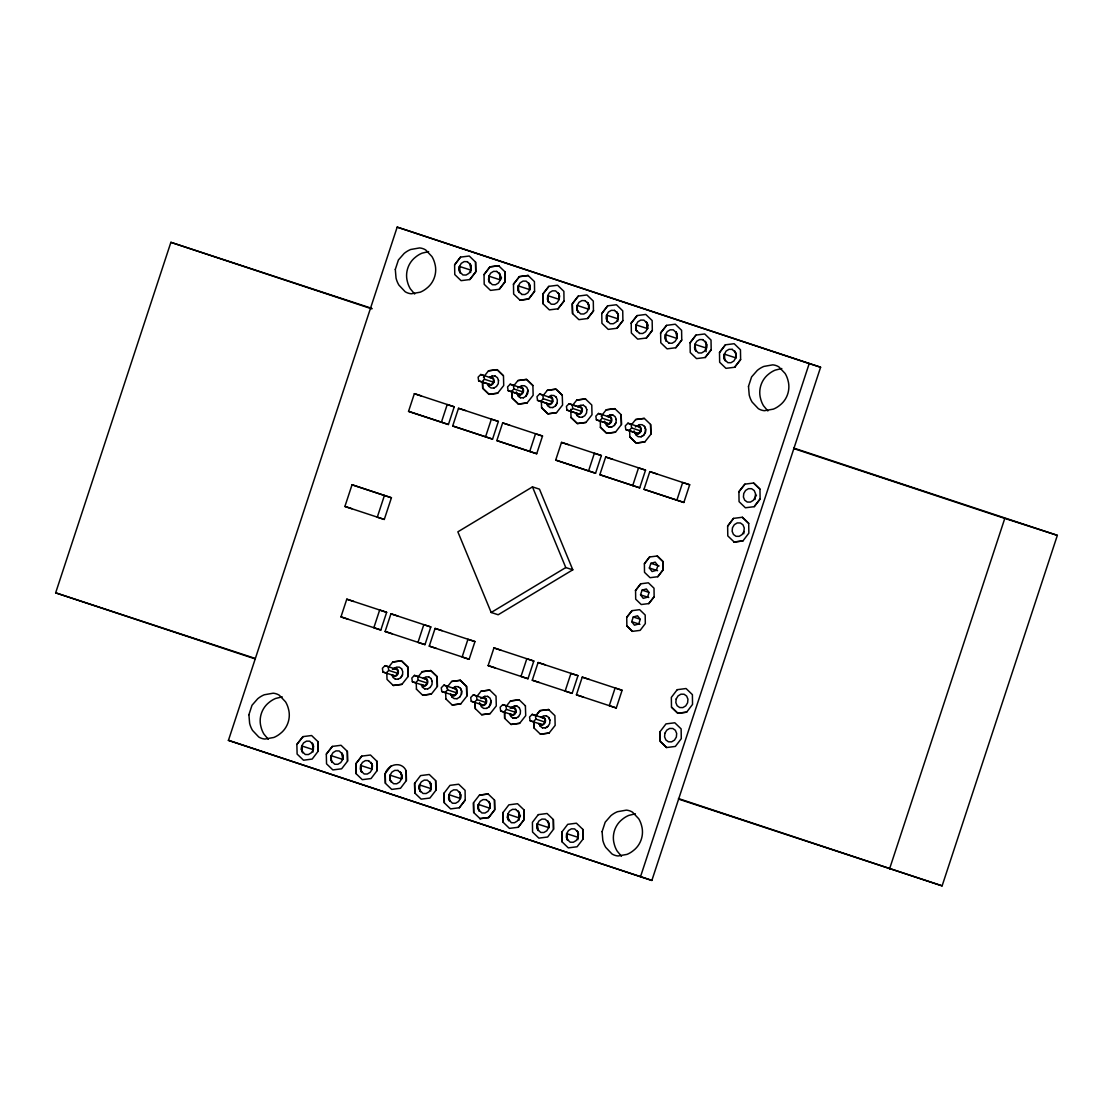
<?xml version="1.0" encoding="UTF-8"?>
<svg xmlns="http://www.w3.org/2000/svg" width="1113" height="1113" viewBox="0 0 1113 1113"><rect width="100%" height="100%" fill="white"/><g stroke="black" fill="none" stroke-linecap="round" stroke-linejoin="round"><path stroke-width="1.5" d="M507.862 814.187L508.738 820.865L507.445 817.735L507.862 814.187L519.298 817.972L519.534 814.354L518.241 811.224L519.534 814.354L519.215 817.944L517.35 821.018L514.456 822.757L511.298 822.702L507.445 817.735L507.765 814.16L509.629 811.085L512.523 809.332L515.764 809.415M548.737 827.71L548.973 824.107L547.679 820.977L548.973 824.107L548.639 827.682L546.789 830.757L543.881 832.51L540.737 832.454L537.412 829.185L537.203 823.898L539.068 820.824L541.961 819.085L545.203 819.168L548.598 822.451L548.639 827.682M578.162 837.463L578.398 833.846L577.104 830.715L578.398 833.846L578.078 837.435L576.214 840.51L573.32 842.249L570.162 842.193L566.851 838.938L566.628 833.637L568.493 830.562L571.386 828.823L574.628 828.907L578.037 832.19L578.078 837.435M706.129 351.694A7.012 6.024 -72.1 0 1 706.463 348.119L706.63 344.585L705.336 341.454L706.63 344.585L706.296 348.16L704.446 351.249L701.552 352.988L698.394 352.932L695.069 349.663L694.86 344.376L696.724 341.301L699.618 339.562L702.86 339.646M432.178 681.365L431.969 684.62L430.202 687.361M459.641 697.1L461.408 694.359L461.603 691.103L460.448 688.293L458.139 686.638M461.408 694.359L461.7 691.131L460.532 688.321M498.471 380.465L498.262 383.721L496.495 386.461L493.894 388.034M487.564 696.376L489.97 698.06L491.125 700.884L489.164 706.866L486.464 708.411M491.125 700.884L490.833 704.112L489.066 706.838M521.594 385.696L524.515 385.766L526.825 387.421L527.993 390.246L525.934 396.2M527.993 390.246L527.701 393.473L526.018 396.228L523.333 397.772M586.76 409.695L586.565 412.951L584.798 415.692L582.182 417.264M616.199 419.448L615.99 422.703L614.32 425.472L611.621 427.016L608.783 426.961L606.474 425.305M301.748 745.947L301.414 749.522L302.708 752.652L301.414 749.522L301.748 745.947L303.612 742.872L306.506 741.133L309.664 741.175L313.156 744.5L313.282 749.759L311.334 752.805L308.44 754.544L305.282 754.503L301.957 751.233L301.832 745.974L313.351 749.675A7.012 6.038 -72.1 0 0 312.948 752.082M331.187 755.685L330.853 759.275L332.147 762.405L330.853 759.275L331.187 755.685L333.037 752.611L335.931 750.872L339.173 750.955L342.581 754.238L342.957 755.894L342.707 759.511L340.759 762.558L337.865 764.297L334.707 764.241L331.396 760.986L331.271 755.713L342.776 759.414L341.649 752.764L342.957 755.894L342.623 759.469M372.048 769.222L372.382 765.633L371.088 762.502L372.382 765.633L372.145 769.25L370.198 772.297L367.29 774.036L364.146 773.98L360.821 770.725L360.612 765.438L362.476 762.363L365.37 760.61L368.612 760.694M470.604 272.56A7.012 6.024 -72.1 0 1 471.008 270.167L459.405 266.424L459.627 271.711L460.379 273.13L459.071 270L459.488 266.452L461.269 263.35L464.163 261.611L467.404 261.68M501.532 277.735A7.012 6.038 -72.1 0 0 500.433 279.906L488.844 276.163L489.052 281.464L489.803 282.883L488.51 279.753L488.927 276.191L490.694 273.088L493.588 271.349L496.829 271.433M460.351 798.452L460.671 794.877L459.377 791.746L460.671 794.877L460.434 798.48L458.486 801.527L455.593 803.266L452.435 803.224L449.123 799.955L448.901 794.668L450.765 791.593L453.659 789.854L456.9 789.924L460.309 793.221L460.434 798.48L448.998 794.696L448.581 798.244L449.875 801.374L448.998 794.696M521.802 294.472L524.96 294.514L527.854 292.775L529.705 289.7L529.677 284.469L526.185 281.144L523.027 281.088L520.133 282.841L518.268 285.916L518.477 291.203L519.228 292.622L517.935 289.491L518.352 285.944L518.477 291.203L521.886 294.5M478.423 804.435L478.548 809.708L481.873 812.963L485.018 813.019L487.925 811.28L489.776 808.191L490.11 804.616L488.816 801.485L490.11 804.616L489.873 808.233L478.423 804.435L478.006 807.996L479.3 811.127L478.006 807.996L478.423 804.435L480.204 801.332L483.098 799.593L486.339 799.677M547.707 295.655L559.296 299.397L559.102 294.208L555.61 290.896L552.451 290.841L549.558 292.58L547.707 295.655L547.916 300.941L548.667 302.374L547.373 299.244L547.791 295.682L547.916 300.941L551.227 304.211L554.385 304.266L557.279 302.527L559.143 299.439L559.477 295.863L558.183 292.733L559.477 295.863L559.143 299.439M577.216 305.435L577.341 310.694L580.666 313.949L583.824 314.005L586.718 312.266L588.568 309.191L588.902 305.602L587.608 302.472L588.902 305.602L588.666 309.219L577.132 305.407L576.798 308.983L578.092 312.113L576.798 308.983L577.216 305.435L578.997 302.319L581.89 300.58L585.132 300.663M617.771 321.281A7.012 6.024 -72.1 0 1 618.174 318.888L606.571 315.146L606.78 320.433L607.531 321.852L606.237 318.721L606.655 315.174L608.421 312.071L611.315 310.332L614.557 310.402M639.53 333.441L642.688 333.497L645.582 331.757L647.432 328.683L647.404 323.438L643.912 320.127L640.754 320.071L637.86 321.81L635.996 324.885L636.205 330.185L636.956 331.604L635.662 328.474L636.08 324.913L636.205 330.185L639.613 333.469M668.955 343.194L672.113 343.235L675.007 341.496L676.954 338.449L676.829 333.19L673.337 329.865L670.179 329.81L667.285 331.563L665.435 334.637L665.644 339.924L666.395 341.343L665.101 338.213L665.518 334.665L665.644 339.924L669.052 343.221M676.871 338.422L677.205 334.832L675.911 331.716L676.954 338.449L665.435 334.637M735.888 357.857L724.299 354.129L724.507 359.416L725.259 360.835L723.965 357.704L724.382 354.157L726.149 351.04L729.043 349.301L732.284 349.385M743.734 533.823L744.249 527.952L742.955 524.821L740.395 522.971L737.237 522.929L734.343 524.668L732.479 527.743L732.145 531.318L733.439 534.449L736.013 536.299L739.171 536.341L742.065 534.602L743.915 531.527M755.004 499.57L755.518 493.685L754.224 490.569L751.651 488.718L748.493 488.663L745.599 490.416L743.748 493.49L743.414 497.066L744.708 500.196L747.268 502.046L750.426 502.088L753.32 500.349L756.464 495.132M360.695 765.466L360.278 769.013L361.572 772.144L360.695 765.466L372.215 769.166L372.02 763.991L368.528 760.666M401.64 778.905L390.134 775.205L390.26 780.463L391.011 781.883L389.717 778.766L390.051 775.177L391.901 772.102L394.795 770.363L398.037 770.446M419.559 784.943L419.142 788.505L420.436 791.635L419.142 788.505L419.476 784.915L421.34 781.841L424.234 780.102L427.378 780.157L430.884 783.469L431.009 788.741L429.062 791.788L426.154 793.527L423.01 793.472L419.684 790.216L419.559 784.943L431.079 788.658A7.012 6.038 -72.1 0 0 430.675 791.051M537.287 823.926L536.869 827.488L538.163 830.604L537.287 823.926L548.806 827.627M694.943 344.404L694.526 347.966L695.82 351.096L694.943 344.404L706.463 348.119L706.268 342.929L702.776 339.618M255.044 658.854L55.65 592.839L170.887 242.328L371.77 308.371M228.443 740.354L397.174 227.135L408.568 230.808L820.601 367.234L651.87 880.439L228.443 740.354L651.87 880.439M384.291 519.437L344.905 506.457L352.042 484.767L391.428 497.748L384.291 519.437L377.279 517.183L384.416 495.48L391.428 497.748M346.783 599.184L386.656 612.317L380.841 630.014L340.968 616.88L346.783 599.184L353.795 601.437M414.356 393.668L454.229 406.815L448.414 424.512L408.541 411.365L414.356 393.668L421.368 395.936M441.402 422.244L447.217 404.548L454.229 406.815M390.941 613.806L430.814 626.939L424.985 644.636L385.112 631.502L390.941 613.806L397.939 616.059M458.5 408.29L498.374 421.424L492.558 439.12L452.685 425.987L458.5 408.29L465.512 410.544M485.546 436.866L491.362 419.17L498.374 421.424M435.086 628.414L474.959 641.561L469.143 659.258L429.256 646.11L435.086 628.414L442.084 630.668M502.645 422.912L542.518 436.046L536.703 453.742L496.829 440.595L502.645 422.912L509.657 425.166M529.705 451.488L535.52 433.792L542.518 436.046M493.949 647.905L533.823 661.039L527.993 678.735L488.12 665.602L493.949 647.905L500.947 650.159M561.509 442.39L601.382 455.537L595.566 473.234L555.693 460.086L561.509 442.39L568.52 444.657M588.554 470.966L594.384 453.269L601.382 455.537M538.094 662.527L577.967 675.661L572.152 693.357L532.278 680.224L538.094 662.527L545.106 664.781M605.667 457.012L645.54 470.145L639.711 487.842L599.837 474.708L605.667 457.012L612.665 459.266M632.713 485.588L638.528 467.891L645.54 470.145M582.238 677.135L622.111 690.283L616.296 707.979L576.423 694.832L582.238 677.135L589.25 679.389M649.811 471.634L689.684 484.767L683.869 502.464L643.996 489.317L649.811 471.634L656.823 473.888M631.725 621.68L633.255 616.992L637.526 615.795L640.253 619.301L638.709 623.99L634.438 625.186L631.725 621.68L639.919 624.323M640.545 594.857L642.076 590.154L646.347 588.972L649.074 592.478L647.529 597.166L643.258 598.363L640.545 594.857L648.74 597.486M649.366 568.02L650.896 563.331L655.167 562.135L657.894 565.641L656.35 570.329L652.079 571.526L649.366 568.02L657.56 570.663M676.857 500.21L682.672 482.513L689.684 484.767M640.49 876.766L809.221 363.561L820.601 367.234M889.551 868.919L1004.789 518.408L1057.35 535.353L942.113 885.865L678.624 799.092M555.359 405.953L557.043 403.184M400.777 677.608L402.447 674.84M614.223 425.444L615.906 422.676M518.505 716.591L520.272 713.85L520.467 710.595L519.312 707.771M542.49 727.846L545.412 727.93L548.027 726.358L549.697 723.589L549.905 720.334L548.737 717.523M454.619 264.838L460.504 257.117L469.269 256.018L475.571 262.112L475.808 271.85L469.839 279.544L461.074 280.657L454.772 274.563L454.619 264.838L460.504 257.117M498.61 265.729L505.01 271.85L505.246 281.603L499.278 289.297L490.499 290.396L484.197 284.302L484.044 274.577L489.929 266.856L498.707 265.757L489.929 266.856M484.044 274.577L490.012 266.883M519.368 276.608L513.385 284.302L519.451 276.636L528.132 275.495L519.451 276.636M513.483 284.33L513.636 294.041L520.021 300.176L528.619 299.007L534.588 291.314L534.435 281.603L528.049 275.468M520.021 300.176L528.703 299.035L534.588 291.314M558.142 308.774L549.363 309.887L543.061 303.793L542.824 294.041L548.792 286.347L557.571 285.248L563.874 291.342L564.027 301.067L558.044 308.746L564.027 301.067M543.144 303.821L542.907 294.069L548.876 286.375M483.418 377.196L488.496 370.81L497.163 369.683L503.479 375.777L503.716 385.529L497.65 393.195L488.969 394.322L482.666 388.228L482.499 381.731L482.75 388.256L489.052 394.35M593.452 310.805L593.299 301.08L586.913 294.959L578.231 296.1L572.249 303.779L572.499 313.532L578.885 319.654L587.567 318.527L593.535 310.833L587.567 318.527M578.315 296.128L572.346 303.821L572.583 313.56M513.844 385.654L517.921 380.563L526.519 379.394L532.904 385.515L533.141 395.268L527.089 402.934L518.408 404.075L512.091 397.967L511.938 391.47L512.189 398.009L518.491 404.089M601.771 313.56L607.656 305.838L616.435 304.739L622.737 310.833L622.89 320.544L617.005 328.265L608.227 329.378L601.924 323.285L601.771 313.56L607.656 305.838M543.283 395.407L547.359 390.301L555.944 389.147L562.329 395.268L555.944 389.147L547.359 390.301M622.974 320.572L617.005 328.265M296.962 744.36L302.931 736.667L296.865 744.333L297.115 754.071L303.501 760.207L312.183 759.066L318.068 751.345L317.831 741.592L318.068 751.345M556.514 412.673L547.916 413.841L541.53 407.72L547.833 413.813L556.514 412.673L562.58 405.021L562.246 395.24M637.095 315.577L631.113 323.271L637.095 315.577L645.777 314.45L652.162 320.572L652.315 330.297L646.43 338.018L637.666 339.117L631.363 333.024L631.21 323.299M572.708 405.146L576.784 400.04L585.466 398.913L576.784 400.04M388.687 667.063L392.764 661.957L401.445 660.83L407.748 666.924L407.984 676.676L401.932 684.342L393.251 685.469L387.032 679.417L386.781 672.878M652.399 330.324L646.43 338.018M326.387 754.099L332.356 746.406L341.037 745.279L347.353 751.372L347.59 761.125L341.621 768.805L332.843 769.918L326.54 763.824L326.304 754.071L332.356 746.406M585.953 422.425L577.355 423.58L570.955 417.458L577.271 423.552L585.953 422.425L592.005 414.759L591.768 405.007L585.382 398.885M666.604 325.358L660.552 333.024L666.604 325.358L675.299 324.217L681.601 330.324L681.754 340.035L675.772 347.729L667.09 348.856L660.788 342.762L660.635 333.051M601.145 416.179L606.223 409.793L614.891 408.666L606.223 409.793M418.126 676.815L422.203 671.709L430.87 670.583L437.172 676.662L437.423 686.415L431.357 694.081L422.676 695.222L416.373 689.128M675.869 347.757L681.754 340.035M376.778 761.125L370.476 755.017L361.711 756.13L355.826 763.852L355.979 773.563L362.281 779.657L371.046 778.557L376.931 770.836L376.695 761.083L376.931 770.836M361.795 756.158L355.729 763.824L356.063 773.591M615.461 432.206L606.696 433.305L600.394 427.211L606.696 433.305L615.461 432.206L621.444 424.498L621.193 414.746L614.807 408.638M705.294 357.496L696.529 358.609L690.227 352.515L690.074 342.79L695.959 335.069L704.724 333.97L711.026 340.063L711.179 349.788L705.211 357.468L711.179 349.788M690.074 342.79L696.042 335.096M631.572 424.637L635.648 419.531L644.33 418.405L650.632 424.498L650.868 434.251L644.817 441.917L636.219 443.071L629.819 436.95L629.666 430.453M446.563 687.834L451.628 681.448L460.309 680.321L466.611 686.415L466.848 696.168L460.796 703.833L452.198 704.988L445.798 698.867M391.136 765.869L385.168 773.563L385.404 783.315L391.706 789.409L400.485 788.296L406.356 780.575L406.217 770.864C401.696 760.777 388.047 763.991 385.251 773.591L385.404 783.315M734.733 367.248L725.954 368.347L719.652 362.254L719.499 352.543L725.384 344.821L734.163 343.708L740.465 349.802L740.618 359.527L734.636 367.22L740.618 359.527M719.499 352.543L725.384 344.821M476.99 696.293L481.066 691.201L489.734 690.06L496.036 696.154L496.287 705.906L490.221 713.572L481.623 714.727L475.321 708.647L475.07 702.108L475.321 708.647M414.69 783.329L420.575 775.608L429.256 774.481L435.642 780.603L435.879 790.355L429.91 798.049L421.145 799.148L414.829 793.054L414.593 783.302L414.829 793.054M506.415 706.045L510.491 700.94L519.173 699.813L525.475 705.906M444.115 793.082L450 785.361L458.681 784.22L465.081 790.355L465.22 800.066L459.252 807.76L450.57 808.901L444.268 802.793L444.031 793.054L444.351 802.821M504.509 711.861L504.662 718.358L510.978 724.452L519.66 723.311L525.712 715.659L525.392 705.879M644.385 563.776L649.561 556.973L657.282 555.999L662.833 561.369L663.042 569.953L657.797 576.715L650.062 577.689L644.51 572.319L644.385 563.776L649.561 556.973M459.349 807.788L465.22 800.066M535.854 715.784L539.833 710.664L548.598 709.551L539.833 710.664M535.937 715.812L539.93 710.678M640.74 583.81L635.481 590.572L640.74 583.81L648.378 582.809L654.013 588.207L654.138 596.749L648.879 603.524L654.138 596.749M480.093 818.667L473.693 812.546L473.456 802.793L479.439 795.099L488.12 793.972L494.506 800.094L494.742 809.847L488.774 817.526L480.009 818.639L488.774 817.526M657.797 576.715L662.958 569.926L662.75 561.342L657.282 555.999M632.003 610.661L626.661 617.409L632.003 610.661L639.641 609.66L645.192 615.03L645.317 623.586L640.142 630.375L632.421 631.349L626.869 625.979L626.744 617.437M533.934 721.6L534.101 728.097L540.403 734.19L549.085 733.064L555.15 725.398L554.9 715.645L548.514 709.524M744.903 484.155L738.809 491.849L744.903 484.155L753.626 483.014L759.956 489.15L760.109 498.902L754.197 506.665L745.39 507.778L739.06 501.643L738.907 491.89M488.69 817.499L494.659 809.819L494.506 800.094M502.979 812.573L508.864 804.852L517.545 803.711L523.945 809.847L524.181 819.585L518.213 827.279L509.434 828.378L503.132 822.284L502.895 812.546L503.132 822.284M734.218 542.059L727.791 535.909L727.638 526.143L733.55 518.38L742.357 517.267L748.701 523.402L748.854 533.155L742.941 540.918L734.121 542.031L742.941 540.918M727.638 526.143L733.55 518.38M760.193 498.93L754.197 506.665M538.302 814.591L532.417 822.312L532.557 832.037L538.873 838.131L547.638 837.018L553.523 829.296L553.37 819.585L547.067 813.492L538.386 814.619M561.842 832.051L567.727 824.33L576.409 823.203L582.809 829.324L583.045 839.077L577.077 846.77L568.298 847.869L561.995 841.776L561.759 832.023L561.995 841.776M677.247 689.643L671.334 697.392L671.487 707.158L677.817 713.28L686.638 712.167L692.536 704.418L692.397 694.651L686.053 688.53L677.33 689.67M660.079 731.644L665.977 723.895L674.798 722.782L681.128 728.904L681.281 738.67L675.368 746.433L666.562 747.533L660.218 741.411L659.981 731.617L660.301 741.439L666.645 747.56M493.115 378.503L480.746 374.497L478.117 377.154L478.66 380.869L491.014 384.875L493.643 382.218L493.115 378.503L489.957 377.46M481.818 381.912L484.447 379.255L483.918 375.54L480.746 374.497M522.54 388.242L510.185 384.235L507.556 386.907L508.085 390.607L520.453 394.628L523.082 391.957L522.54 388.242L519.381 387.199M511.257 391.665L513.886 388.994L513.343 385.293L510.185 384.235M551.978 397.995L539.61 393.988L536.981 396.645L537.523 400.36L549.878 404.367L552.507 401.71L551.978 397.995L548.82 396.951M540.681 401.403L543.311 398.746L542.782 395.032L539.61 393.988M569.049 403.727L566.42 406.384L566.948 410.099L570.12 411.142L579.317 414.119L581.946 411.448L581.403 407.734L569.049 403.727L581.403 407.734M570.12 411.142L572.75 408.485L572.207 404.784M610.842 417.486L598.474 413.48L595.845 416.137L596.387 419.838L608.741 423.858L611.371 421.201L610.842 417.486L607.684 416.429M599.545 420.895L602.175 418.224L601.646 414.523L598.474 413.48M385.028 665.644L382.399 668.301L382.928 672.015L386.1 673.059L388.729 670.402L388.187 666.701L385.028 665.644L397.383 669.65L397.925 673.365L395.296 676.036L382.928 672.015M640.267 427.225L627.913 423.218L625.283 425.876L625.812 429.59L638.18 433.597L640.81 430.94L640.267 427.225L637.109 426.182M628.984 430.634L631.614 427.976L631.071 424.262L627.913 423.218M414.453 675.396L411.824 678.054L412.366 681.754L415.525 682.812L418.154 680.14L417.625 676.44L414.453 675.396L426.822 679.403L427.35 683.118L424.721 685.775L412.366 681.754M443.892 685.135L441.263 687.792L441.791 691.507L444.963 692.55L447.593 689.893L447.05 686.178L443.892 685.135L456.247 689.142L456.789 692.856L454.16 695.514L441.791 691.507M473.317 694.874L470.688 697.545L471.23 701.246L474.388 702.303L477.018 699.632L476.489 695.931L473.317 694.874L485.685 698.881L486.214 702.595L483.585 705.266L471.23 701.246M502.756 704.626L500.127 707.284L500.655 710.998L503.827 712.042L506.457 709.384L505.914 705.67L502.756 704.626L515.11 708.633L515.653 712.348L513.023 715.005L500.655 710.998M532.181 714.365L529.551 717.022L530.094 720.737L533.252 721.78L535.882 719.123L535.353 715.422L532.181 714.365L544.549 718.372L545.078 722.087L542.448 724.758L530.094 720.737M393.821 668.663L396.52 667.118L399.358 667.174L401.668 668.83M423.26 678.415L425.945 676.871L428.783 676.913M452.685 688.154L455.384 686.61M482.124 697.893L484.809 696.362M511.549 707.645L514.248 706.101L517.002 706.129L519.395 707.812M540.988 717.384L543.673 715.84L546.511 715.896M489.553 377.516L492.238 375.971M518.978 387.254L521.677 385.724M548.417 397.007L551.102 395.463M552.758 407.525L555.457 405.981L557.126 403.212L557.335 399.957L556.166 397.132M577.842 406.746L580.541 405.202L583.379 405.257M607.281 416.499L609.966 414.954L612.72 414.968L615.127 416.652L616.282 419.476M532.473 486.896L457.86 531.833L491.181 612.484L498.179 614.752L572.792 569.814L539.471 489.15L532.473 486.896L565.78 567.56L572.792 569.814M636.706 426.237L639.405 424.693M641.046 436.755L643.662 435.183L645.331 432.414L645.623 429.187L644.552 426.404L642.159 424.721L639.321 424.665M491.181 612.484L565.78 567.56M398.176 679.18L400.861 677.636L402.544 674.868L402.739 671.612L401.584 668.802M427.601 688.933L430.3 687.389M457.026 698.672L459.725 697.128M509.587 713.642L510.839 716.48L513.149 718.135L515.987 718.191L518.588 716.619M545.328 727.902L547.93 726.33M497.163 369.683L488.496 370.81M488.969 394.322L497.734 393.223M518.408 404.075L527.172 402.962M644.9 441.944L636.135 443.044L629.916 436.978M648.976 603.552L641.241 604.526L635.69 599.156L635.565 590.6M430.87 670.583L422.203 671.709M460.309 680.321L451.628 681.448M489.734 690.06L481.066 691.201M452.198 704.988L460.879 703.861M519.173 699.813L510.491 700.94M302.847 736.639L311.612 735.526L317.915 741.634M481.623 714.727L490.304 713.6M686.638 712.167L677.817 713.28L671.487 707.158M479.522 795.127L488.204 794M517.921 380.563L526.602 379.422L532.904 385.515M635.648 419.531L644.33 418.405M392.764 661.957L401.445 660.83L407.748 666.924M428.63 251.594L422.077 253.166A26.879 23.109 -72.1 0 0 415.525 257.131C408.179 262.793 404.882 272.81 407.428 281.728A26.879 23.123 -72.1 0 0 410.335 288.824L414.676 294.013M781.813 368.528L775.26 370.1A26.879 23.109 -72.1 0 0 768.707 374.051C761.348 379.728 758.064 389.731 760.596 398.663A26.879 23.109 -72.1 0 0 763.518 405.758L767.845 410.947M282.215 696.863L275.662 698.449A26.893 23.123 -72.1 0 0 269.109 702.414C261.764 708.077 258.48 718.094 261.026 727.012A26.879 23.123 -72.1 0 0 263.948 734.107L268.275 739.296M635.398 813.798L628.845 815.384A26.879 23.109 -72.1 0 0 622.292 819.349C614.946 825.011 611.663 835.028 614.209 843.946A26.865 23.109 -72.1 0 0 617.131 851.042L621.457 856.231M488.927 276.191L489.052 281.464L492.363 284.719L495.522 284.775L498.415 283.036L500.28 279.961L500.613 276.372L499.32 273.242L500.613 276.372L500.28 279.961L500.238 274.716L496.746 271.405M606.655 315.174L606.78 320.433L610.091 323.702L613.249 323.758L616.143 322.005L618.007 318.93L618.341 315.355L617.047 312.224L618.341 315.355L618.091 318.958L617.965 313.699L614.473 310.374M724.382 354.157L724.507 359.416L727.819 362.671L730.977 362.727L733.87 360.988L735.735 357.913L736.069 354.324L734.775 351.193L736.069 354.324L735.818 357.941L735.693 352.682L732.201 349.357M390.134 775.205L390.26 780.463L393.571 783.733L396.729 783.789L399.623 782.036L401.487 778.961L401.807 775.385L400.513 772.255L401.807 775.385L401.57 778.989L401.445 773.73L397.953 770.419M492.155 375.944L495.076 376.027M493.977 388.061L491.056 387.978L488.746 386.322L487.577 383.512L488.83 386.35M551.018 395.435L553.94 395.518L556.263 397.174M517.016 393.251L518.268 396.103L520.481 397.731L523.416 397.8M549.919 407.469L552.841 407.553M609.966 414.954L612.804 414.996M579.344 417.208L582.28 417.292M611.705 427.044L608.867 426.989L606.557 425.333L605.305 422.481M395.324 679.125L398.259 679.208M455.3 686.582L458.222 686.665M424.763 688.877L427.684 688.961M484.725 696.335L487.647 696.404M457.123 698.7L454.187 698.616L451.878 696.961M514.248 706.101L517.086 706.157M486.548 708.438L483.626 708.369L481.317 706.713L480.148 703.889M513.051 718.108L515.889 718.163M503.382 375.749L497.08 369.655M621.11 414.732L621.444 424.498M650.549 424.47L650.868 434.251M430.787 670.555L437.172 676.662M473.693 812.546L473.554 802.821M393.251 685.469L401.932 684.342M422.676 695.222L431.357 694.081M510.978 724.452L519.66 723.311M540.403 734.19L549.085 733.064M518.213 827.279L524.084 819.558L523.945 809.847M469.839 279.544L475.724 271.822L475.571 262.112M499.278 289.297L505.163 281.575L505.01 271.85M626.869 625.979L632.421 631.349M518.268 285.916L529.871 289.644M588.568 309.191L588.54 303.96L585.048 300.635M635.996 324.885L647.599 328.627M484.447 379.255L493.643 382.218M513.886 388.994L523.082 391.957M543.311 398.746L552.507 401.71M572.75 408.485L581.946 411.448M602.175 418.224L611.371 421.201M631.614 427.976L640.81 430.94M478.66 380.869L491.014 384.875M508.085 390.607L520.453 394.628M537.523 400.36L549.878 404.367M566.948 410.099L579.317 414.119M596.387 419.838L608.741 423.858M625.812 429.59L638.18 433.597M753.626 483.014L759.956 489.15M742.357 517.267L748.701 523.402M408.541 411.365L448.414 424.512M452.685 425.987L492.558 439.12M496.829 440.595L536.703 453.742M555.693 460.086L595.566 473.234M599.837 474.708L639.711 487.842M643.996 489.317L683.869 502.464M650.896 563.331L659.105 565.974M642.076 590.154L648.642 592.269M344.905 506.457L351.917 508.724M633.255 616.992L639.822 619.106M386.656 612.317L379.658 610.063L373.829 627.76L380.841 630.014M430.814 626.939L423.803 624.685L417.987 642.382L424.985 644.636M474.959 641.561L467.947 639.293L462.132 656.99L469.143 659.258M533.823 661.039L526.811 658.785L520.995 676.481L527.993 678.735M577.967 675.661L570.955 673.407L565.14 691.103L572.152 693.357M622.111 690.283L615.099 688.015L609.284 705.712L616.296 707.979M340.968 616.88L347.979 619.134M385.112 631.502L392.124 633.756M429.256 646.11L436.268 648.378M488.12 665.602L495.132 667.856M532.278 680.224L539.29 682.478M576.423 694.832L583.435 697.1M388.729 670.402L397.925 673.365M407.901 676.648L407.664 666.896M418.154 680.14L427.35 683.118M437.326 686.387L437.089 676.648M447.593 689.893L456.789 692.856M466.764 696.14L466.528 686.387L460.226 680.293M477.018 699.632L486.214 702.595M506.457 709.384L515.653 712.348M535.882 719.123L545.078 722.087M55.65 592.839L254.891 658.34M406.356 780.575L406.217 770.864M435.795 790.327L435.642 780.603M489.776 808.191L489.734 802.96L486.242 799.649M553.523 829.296L553.37 819.585M566.628 833.637L578.231 837.379A7.012 6.038 -72.1 0 0 577.828 839.772M397.174 227.135L809.221 363.561M793.666 448.052L1057.35 535.353M170.887 242.328L371.937 308.885M793.861 448.581L1004.789 518.408M352.042 484.767L384.416 495.48M394.225 668.607L397.383 669.65M423.663 678.346L426.822 679.403M453.088 688.098L456.247 689.142M482.527 697.837L485.685 698.881M511.952 707.59L515.11 708.633M541.391 717.329L544.549 718.372M392.138 674.979L395.296 676.036M421.563 684.732L424.721 685.775M451.002 694.47L454.16 695.514M480.426 704.223L483.585 705.266M509.865 713.962L513.023 715.005M539.29 723.7L542.448 724.758M678.429 798.564L942.113 885.865M582.711 829.296L582.948 839.049M347.353 751.372L347.493 761.097M504.662 718.358L504.592 711.889M583.295 405.229L585.688 406.913M579.442 417.236L577.035 415.566L575.88 412.742M550.003 407.497L547.61 405.814L546.441 403.003M494.993 375.999L497.4 377.683L498.554 380.493M518.268 396.103L520.578 397.758M546.427 715.868L548.834 717.551L549.989 720.375M540.181 726.205L542.574 727.874M428.7 676.885L431.107 678.568M422.453 687.222L424.846 688.905M395.421 679.153L393.014 677.483L391.859 674.659M467.321 261.652L470.813 264.977L471.175 266.633L470.938 270.236L469.881 263.503L471.175 266.633L470.841 270.209L468.99 273.283L466.097 275.036L462.938 274.981L459.627 271.711L459.488 266.452M515.681 809.388L519.173 812.713L519.298 817.972M644.469 426.376L645.623 429.187L645.429 432.442L643.745 435.211L641.144 436.783L638.208 436.699L635.899 435.044L634.744 432.234M585.605 406.885L586.857 409.737M575.964 412.77L577.132 415.594M539.012 723.38L540.264 726.233M450.723 694.15L451.975 696.988M431.009 678.54L432.261 681.393M421.284 684.398L422.537 687.25M600.227 420.7L600.477 427.239M570.76 409.334L571.052 417.5M541.363 401.223L541.614 407.748M534.031 721.627L534.184 728.139M445.645 692.369L445.896 698.894M416.206 682.617L416.457 689.156M392.472 669.386A4.146 3.562 -72.1 0 1 397.578 669.47A4.146 3.562 -72.1 0 1 397.049 675.257A4.146 3.562 -72.1 0 1 391.943 675.174M423.622 678.095A4.146 3.562 -72.1 0 1 427.573 683.187A4.146 3.562 -72.1 0 1 421.382 684.912M453.061 687.834A4.146 3.562 -72.1 0 1 457.012 692.926A4.146 3.562 -72.1 0 1 450.807 694.665M480.774 698.616A4.146 3.562 -72.1 0 1 486.228 699.256A4.146 3.562 -72.1 0 1 484.238 705.294A4.146 3.562 -72.1 0 1 479.48 702.553M518.964 820.281A7.012 6.038 -72.1 0 1 520.481 815.704M510.199 708.355A4.146 3.562 -72.1 0 1 515.291 708.438A4.146 3.562 -72.1 0 1 514.776 714.24A4.146 3.562 -72.1 0 1 509.671 714.143M541.349 717.064A4.146 3.562 -72.1 0 1 545.3 722.156A4.146 3.562 -72.1 0 1 539.109 723.895M489.915 377.196A4.146 3.562 -72.1 0 1 493.866 382.288A4.146 3.562 -72.1 0 1 487.675 384.027M517.628 387.978A4.146 3.562 -72.1 0 1 523.082 388.618A4.146 3.562 -72.1 0 1 521.093 394.656A4.146 3.562 -72.1 0 1 516.335 391.915M548.779 396.687A4.146 3.562 -72.1 0 1 552.73 401.779A4.146 3.562 -72.1 0 1 546.539 403.504M578.217 406.426A4.146 3.562 -72.1 0 1 582.169 411.518A4.146 3.562 -72.1 0 1 575.964 413.257M607.642 416.179A4.146 3.562 -72.1 0 1 611.788 419.156A4.146 3.562 -72.1 0 1 608.783 424.123A4.146 3.562 -72.1 0 1 604.637 421.145M635.356 426.961A4.146 3.562 -72.1 0 1 640.81 427.601A4.146 3.562 -72.1 0 1 638.82 433.625A4.146 3.562 -72.1 0 1 634.062 430.884M248.909 714.699L249.632 723.339A26.879 23.123 -72.1 0 0 252.554 730.434L258.773 737.015A18.643 16.027 -72.1 0 0 264.908 739.046L273.798 737.474A26.879 23.109 -72.1 0 0 280.365 733.509C287.711 727.846 290.98 717.829 288.448 708.911A26.879 23.109 -72.1 0 0 285.526 701.816L279.307 695.235A18.629 16.027 -72.1 0 0 273.172 693.204L264.282 694.776A26.893 23.123 -72.1 0 0 257.729 698.741L252.011 705.252L248.909 714.699M395.31 269.402L396.033 278.055A26.879 23.123 -72.1 0 0 398.955 285.151L405.16 291.731A18.629 16.027 -72.1 0 0 411.295 293.762L420.199 292.204A26.879 23.109 -72.1 0 0 426.752 288.239C434.098 282.577 437.381 272.56 434.849 263.642A26.879 23.109 -72.1 0 0 431.927 256.547L425.709 249.966A18.643 16.027 -72.1 0 0 419.573 247.935L410.683 249.493A26.879 23.109 -72.1 0 0 404.13 253.458L398.412 259.969L395.31 269.402M602.091 831.634L602.815 840.273A26.865 23.109 -72.1 0 0 605.736 847.369L611.955 853.935A18.643 16.027 -72.1 0 0 618.091 855.967L626.981 854.394A26.879 23.123 -72.1 0 0 633.534 850.443C640.879 844.767 644.163 834.764 641.631 825.846A26.879 23.123 -72.1 0 0 638.709 818.737L632.49 812.17A18.643 16.027 -72.1 0 0 626.355 810.139L617.465 811.711A26.879 23.109 -72.1 0 0 610.898 815.676L605.194 822.187L602.091 831.634M748.493 386.336L749.216 394.99A26.879 23.109 -72.1 0 0 752.138 402.085L758.343 408.666A18.629 16.027 -72.1 0 0 764.478 410.697L773.368 409.125A26.893 23.123 -72.1 0 0 779.935 405.174C787.281 399.497 790.564 389.494 788.032 380.576A26.879 23.123 -72.1 0 0 785.11 373.467L778.891 366.9A18.643 16.027 -72.1 0 0 772.756 364.855L763.866 366.427A26.879 23.109 -72.1 0 0 757.313 370.392L751.595 376.904L748.493 386.336M313.518 746.155L313.282 749.759L312.224 743.025L313.518 746.155M431.246 785.124L431.009 788.741L429.952 781.994L431.246 785.124M530.038 286.111L529.802 289.728L528.745 282.994L530.038 286.111M647.766 325.093L647.529 328.711L646.472 321.963L647.766 325.093M664.906 733.258L664.586 736.834L665.88 739.964L668.44 741.801L671.598 741.856L674.492 740.117L676.356 737.043L676.676 733.453L675.382 730.323L672.822 728.486L669.664 728.431L666.77 730.17L664.906 733.258M676.175 699.006L675.841 702.581L677.135 705.712L679.709 707.548L682.853 707.604L685.747 705.865L687.611 702.79L687.945 699.201L686.651 696.07L684.078 694.234L680.933 694.178L678.04 695.917L676.175 699.006M566.726 833.665L566.308 837.226L567.602 840.357L566.726 833.665"/></g></svg>
